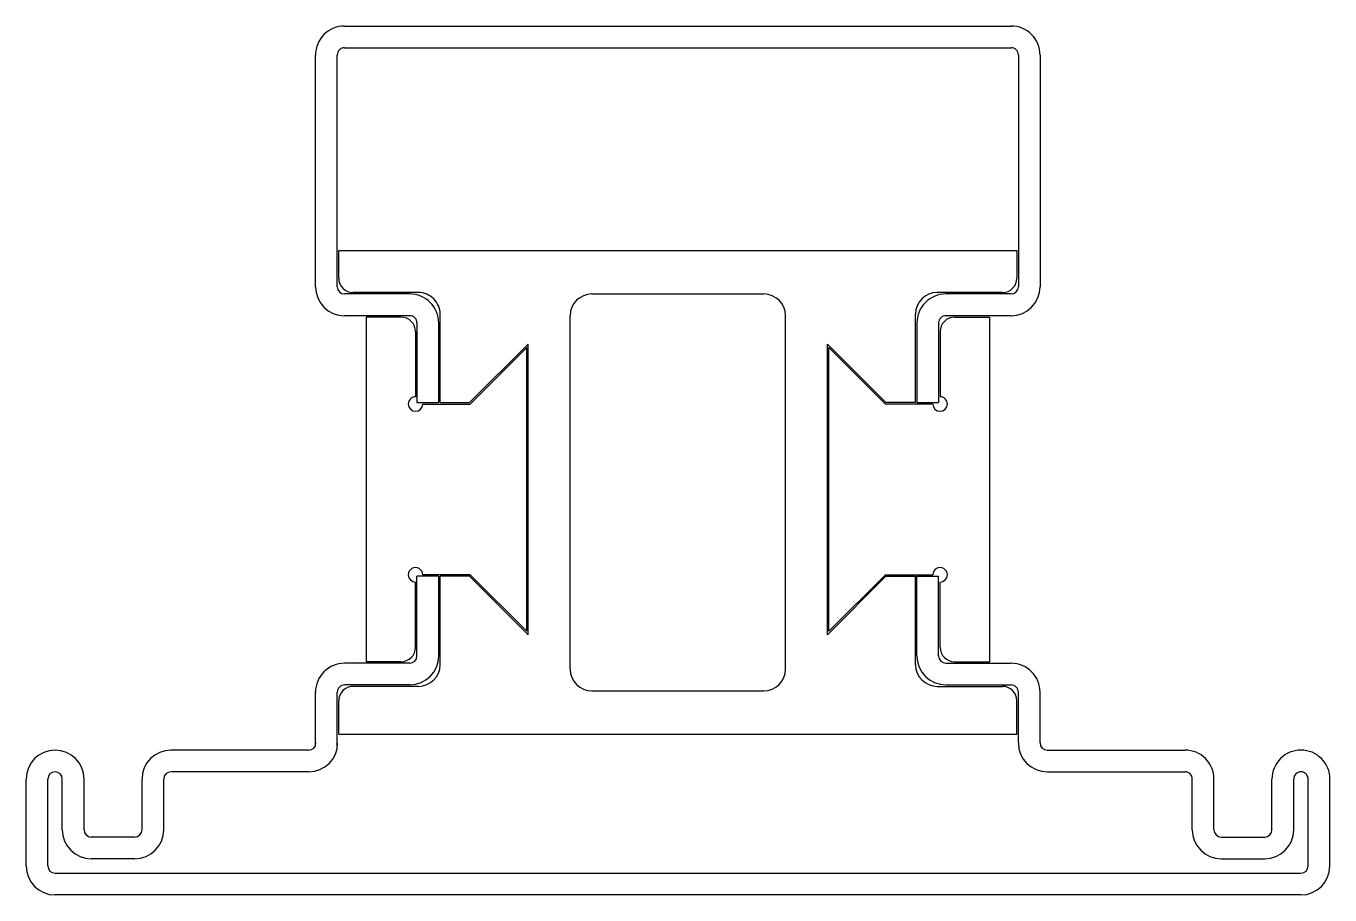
# Model space of a CAD drawing. Extents: x 186.3 to 276.2, y 217.9 to 277.9.
import ezdxf

# ---------------------------------------------------------------- set-up
doc = ezdxf.new("R2010")
doc.units = 0
doc.linetypes.add('AUSGEZOGEN', pattern=[0])
for name, color, linetype in [('1', 7, 'AUSGEZOGEN'), ('KON', 7, 'AUSGEZOGEN'), ('MITTEL', 7, 'AUSGEZOGEN'), ('PARALLEL', 7, 'AUSGEZOGEN'), ('SCHRAFF', 7, 'AUSGEZOGEN')]:
    doc.layers.add(name, color=color, linetype=linetype)

msp = doc.modelspace()

# ---------------------------------------------------------------- linework, layer by layer
at = {"layer": '1', "color": 0, "linetype": 'AUSGEZOGEN'}
for p, q in [((208.229, 277.876), (254.258, 277.876)), ((213.229, 257.376), (213.229, 251.876)), ((249.227, 257.376), (249.227, 251.876)), ((213.231, 234.379), (213.231, 239.879)), ((249.227, 234.379), (249.227, 239.879)), ((206.229, 228.786), (206.229, 231.879)), ((256.229, 228.376), (256.229, 231.879)), ((206.229, 228.21), (206.229, 229.379)), ((205.758, 227.876), (196.258, 227.876)), ((256.729, 227.876), (266.229, 227.876)), ((186.258, 219.876), (186.258, 225.876)), ((276.229, 219.876), (276.229, 225.876)), ((274.229, 217.876), (188.258, 217.876))]:
    msp.add_line(p, q, dxfattribs=at)
at = {"layer": 'KON', "color": 0, "linetype": 'AUSGEZOGEN'}
for p, q in [((213.229, 251.876), (214.729, 251.876)), ((188.758, 222.376), (188.758, 225.876)), ((190.258, 222.376), (190.258, 225.876)), ((194.258, 222.376), (194.258, 225.876)), ((195.758, 222.376), (195.758, 225.876)), ((266.729, 222.376), (266.729, 225.876)), ((268.229, 222.376), (268.229, 225.876)), ((272.229, 222.376), (272.229, 225.876)), ((273.729, 222.376), (273.729, 225.876)), ((193.758, 221.876), (190.758, 221.876)), ((268.729, 221.876), (271.729, 221.876)), ((193.758, 220.376), (190.758, 220.376)), ((268.729, 220.376), (271.729, 220.376))]:
    msp.add_line(p, q, dxfattribs=at)
for centre, radius, start, end in [((188.258, 225.876), 2, 0, 90), ((196.258, 225.876), 2, 90, 180), ((266.229, 225.876), 2, 0, 90.00001), ((274.229, 225.876), 2, 90.00001, 180.00002), ((188.258, 225.876), 0.5, 0, 90), ((196.258, 225.876), 0.5, 90, 180), ((266.229, 225.876), 0.5, 0, 90.00001), ((274.229, 225.876), 0.5, 90.00001, 180.00002), ((190.758, 222.376), 2, 180, 270), ((190.758, 222.376), 0.5, 180, 270), ((193.758, 222.376), 0.5, 270, 0), ((193.758, 222.376), 2, 270, 0), ((268.729, 222.376), 2, 180, 270), ((268.729, 222.376), 0.5, 180, 270), ((271.729, 222.376), 2, 270, 0), ((271.729, 222.376), 0.5, 270, 0)]:
    msp.add_arc(centre, radius, start, end, dxfattribs=at)
at = {"layer": 'MITTEL', "color": 0, "linetype": 'AUSGEZOGEN'}
for p, q in [((209.729, 257.776), (209.729, 233.979)), ((252.729, 257.776), (252.729, 233.979))]:
    msp.add_line(p, q, dxfattribs=at)
at = {"layer": 'PARALLEL', "color": 0, "linetype": 'AUSGEZOGEN'}
for p, q in [((208.201, 276.376), (254.258, 276.376)), ((206.229, 259.876), (206.229, 275.876)), ((207.729, 259.876), (207.729, 275.876)), ((254.729, 275.876), (254.729, 259.876)), ((256.229, 275.876), (256.229, 259.876)), ((254.729, 271.876), (254.729, 259.876)), ((207.829, 260.476), (207.829, 262.376)), ((254.629, 262.376), (254.629, 260.476)), ((212.729, 259.376), (208.229, 259.376)), ((253.629, 259.476), (249.127, 259.476)), ((254.229, 259.376), (249.727, 259.376)), ((212.729, 257.876), (208.229, 257.876)), ((214.729, 251.876), (214.729, 257.376)), ((247.727, 257.376), (247.727, 251.876)), ((254.229, 257.876), (249.727, 257.876)), ((214.731, 234.379), (214.731, 239.879)), ((247.727, 234.379), (247.727, 239.879)), ((212.731, 233.879), (208.229, 233.879)), ((249.727, 233.879), (254.229, 233.879)), ((212.731, 232.379), (208.229, 232.379)), ((249.727, 232.379), (254.229, 232.379)), ((207.729, 228.786), (207.729, 231.879)), ((207.829, 228.969), (207.829, 231.279)), ((254.629, 228.969), (254.629, 231.279)), ((254.729, 228.376), (254.729, 231.879)), ((207.729, 228.041), (207.729, 229.379)), ((187.758, 219.876), (187.758, 225.876)), ((205.758, 226.376), (196.258, 226.376)), ((256.729, 226.376), (266.229, 226.376)), ((274.729, 219.876), (274.729, 225.876)), ((188.258, 219.376), (274.229, 219.376))]:
    msp.add_line(p, q, dxfattribs=at)
for centre, radius, start, end in [((208.229, 275.876), 2, 90.00001, 180.00002), ((254.229, 275.876), 2, 0, 90.00001), ((208.229, 275.876), 0.5, 90.00001, 180.00002), ((254.229, 275.876), 0.5, 0, 90.00001), ((208.829, 260.476), 1, 180, 270), ((253.629, 260.476), 1, 270, 0), ((208.229, 259.876), 2, 180, 270), ((208.229, 259.876), 0.5, 180, 270), ((212.729, 257.376), 2, 0, 90.00001), ((249.727, 257.376), 2, 90.00001, 180.00002), ((254.229, 259.876), 0.5, 270, 0), ((254.229, 259.876), 2, 270, 0), ((212.729, 257.376), 0.5, 0, 90.00001), ((249.727, 257.376), 0.5, 90.00001, 180.00002), ((212.731, 234.379), 2, 270, 0), ((212.731, 234.379), 0.5, 270, 0), ((249.727, 234.379), 2, 180, 270), ((249.727, 234.379), 0.5, 180, 270), ((208.229, 231.879), 2, 90.00001, 180.00002), ((254.229, 231.879), 2, 0, 90.00001), ((208.229, 231.879), 0.5, 90.00001, 180.00002), ((208.829, 231.279), 1, 90.00001, 180.00002), ((253.629, 231.279), 1, 0, 90.00001), ((254.229, 231.879), 0.5, 0, 90.00001), ((188.258, 225.876), 2, 90, 180), ((274.229, 225.876), 2, 0, 90.00001), ((188.258, 225.876), 0.5, 90, 180), ((274.229, 225.876), 0.5, 0, 90.00001), ((188.258, 219.876), 2, 180, 270), ((188.258, 219.876), 0.5, 180, 270), ((274.229, 219.876), 2, 270, 0), ((274.229, 219.876), 0.5, 270, 0)]:
    msp.add_arc(centre, radius, start, end, dxfattribs=at)
at = {"layer": 'SCHRAFF', "color": 0, "linetype": 'AUSGEZOGEN'}
for p, q in [((207.829, 262.376), (254.629, 262.376)), ((213.331, 259.476), (208.829, 259.476)), ((225.301, 259.376), (237.158, 259.376)), ((212.129, 257.776), (209.729, 257.776)), ((214.829, 251.876), (214.831, 257.975)), ((223.801, 233.469), (223.801, 257.876)), ((238.657, 233.469), (238.657, 257.876)), ((247.629, 251.876), (247.627, 257.975)), ((250.329, 257.776), (252.729, 257.776)), ((213.129, 256.776), (213.129, 252.276)), ((249.329, 256.776), (249.329, 252.276)), ((216.863, 251.876), (220.901, 255.914)), ((216.904, 251.776), (220.801, 255.672)), ((220.801, 236.082), (220.801, 255.672)), ((220.901, 235.841), (220.901, 255.914)), ((245.596, 251.876), (241.557, 255.914)), ((241.558, 235.841), (241.558, 255.914)), ((245.554, 251.776), (241.657, 255.672)), ((241.657, 236.082), (241.657, 255.672)), ((213.629, 251.776), (216.904, 251.776)), ((214.829, 251.876), (216.863, 251.876)), ((248.829, 251.776), (245.554, 251.776)), ((247.629, 251.876), (245.596, 251.876)), ((247.727, 251.876), (249.227, 251.876)), ((213.129, 234.979), (213.129, 239.479)), ((214.731, 239.879), (213.231, 239.879)), ((216.904, 239.979), (213.629, 239.979)), ((216.863, 239.879), (214.831, 239.879)), ((214.831, 233.779), (214.831, 239.879)), ((216.863, 239.879), (220.901, 235.841)), ((216.904, 239.979), (220.801, 236.082)), ((245.596, 239.879), (241.557, 235.841)), ((245.554, 239.979), (241.657, 236.082)), ((245.554, 239.979), (248.829, 239.979)), ((245.596, 239.879), (247.627, 239.879)), ((247.628, 233.779), (247.628, 239.879)), ((247.727, 239.879), (249.227, 239.879)), ((249.329, 234.979), (249.329, 239.479)), ((212.129, 233.979), (209.729, 233.979)), ((250.329, 233.979), (252.729, 233.979)), ((213.331, 232.279), (208.829, 232.279)), ((249.128, 232.279), (253.629, 232.279)), ((225.301, 231.969), (237.158, 231.969)), ((207.829, 228.969), (254.629, 228.969))]:
    msp.add_line(p, q, dxfattribs=at)
for centre, radius, start, end in [((213.331, 257.976), 1.5, 0, 90.00001), ((225.301, 257.876), 1.5, 90, 180), ((237.158, 257.876), 1.5, 0, 90), ((249.128, 257.976), 1.5, 90.00001, 180), ((212.129, 256.776), 1, 0, 90.00001), ((250.329, 256.776), 1, 90.00001, 180.00002), ((213.129, 251.776), 0.5, 90.00001, 180.00002), ((249.329, 251.776), 0.5, 0, 90.00001), ((213.129, 251.776), 0.5, 180, 0), ((249.329, 251.776), 0.5, 180, 0), ((213.129, 239.979), 0.5, 0, 180.00002), ((249.329, 239.979), 0.5, 0, 180.00002), ((213.129, 239.979), 0.5, 180, 270), ((249.329, 239.979), 0.5, 270, 0), ((212.129, 234.979), 1, 270, 0), ((250.329, 234.979), 1, 180, 270), ((213.331, 233.779), 1.5, 270, 0), ((225.301, 233.469), 1.5, 180, 270), ((237.158, 233.469), 1.5, 270, 0), ((249.128, 233.779), 1.5, 180, 270), ((205.758, 228.376), 0.5, 270, 0), ((205.758, 228.376), 2, 270, 0), ((256.729, 228.376), 2, 180, 270), ((256.729, 228.376), 0.5, 180, 270)]:
    msp.add_arc(centre, radius, start, end, dxfattribs=at)

doc.saveas('drawing.dxf')
